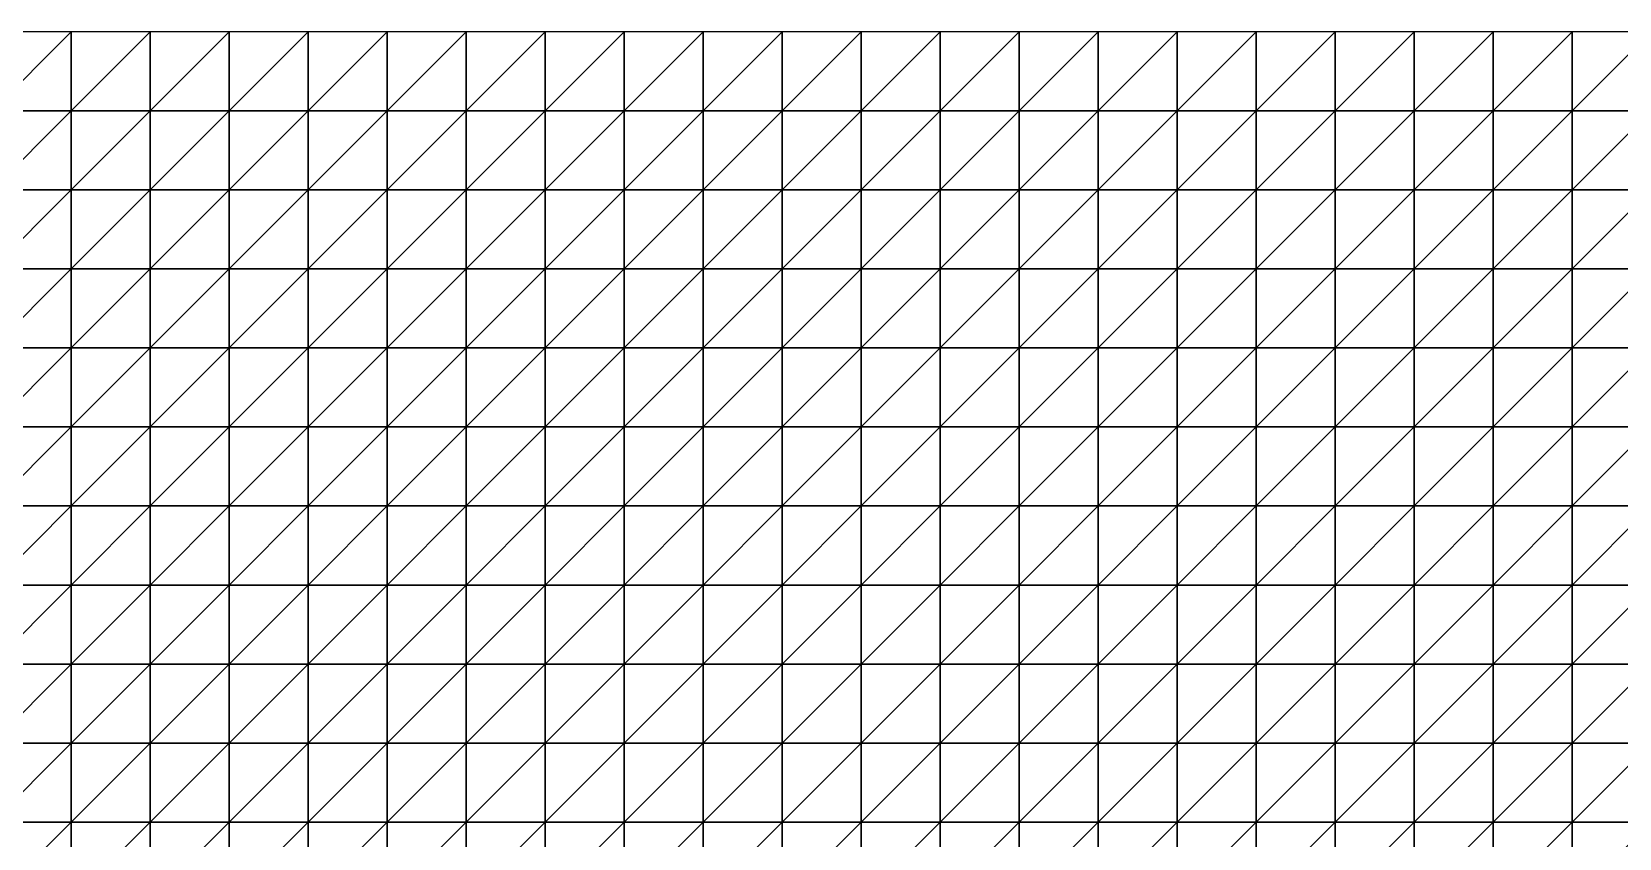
# Model space of a CAD drawing. Header units: metres. Extents: x 351000 to 353000, y 7455000 to 7457000.
# Drawn here: x 351988 to 352490, y 7456745 to 7457000 of the extents above; entities that cross this region are included whole.
import ezdxf

# ---------------------------------------------------------------- set-up
doc = ezdxf.new("R2010")
doc.units = ezdxf.units.M

msp = doc.modelspace()

# ---------------------------------------------------------------- linework, layer by layer
at = {"layer": 'BASE_OF_LEACHED_CAP_BOLC'}
for points in [[(351975, 7456975, 1189.71), (352000, 7456975, 1191.81), (352000, 7457000, 1192.3)], [(351975, 7456975, 1189.71), (352000, 7457000, 1192.3), (351975, 7457000, 1190.64)], [(352000, 7456975, 1191.81), (352025, 7456975, 1193.61), (352025, 7457000, 1193.61)], [(352000, 7456975, 1191.81), (352025, 7457000, 1193.61), (352000, 7457000, 1192.3)], [(352025, 7456975, 1193.61), (352050, 7456975, 1195.4), (352050, 7457000, 1194.85)], [(352025, 7456975, 1193.61), (352050, 7457000, 1194.85), (352025, 7457000, 1193.61)], [(352050, 7456975, 1195.4), (352075, 7456975, 1197.52), (352075, 7457000, 1196.43)], [(352050, 7456975, 1195.4), (352075, 7457000, 1196.43), (352050, 7457000, 1194.85)], [(352075, 7456975, 1197.52), (352100, 7456975, 1200.24), (352100, 7457000, 1198.73)], [(352075, 7456975, 1197.52), (352100, 7457000, 1198.73), (352075, 7457000, 1196.43)], [(352100, 7456975, 1200.24), (352125, 7456975, 1203.58), (352125, 7457000, 1201.88)], [(352100, 7456975, 1200.24), (352125, 7457000, 1201.88), (352100, 7457000, 1198.73)], [(352125, 7456975, 1203.58), (352150, 7456975, 1207.26), (352150, 7457000, 1205.69)], [(352125, 7456975, 1203.58), (352150, 7457000, 1205.69), (352125, 7457000, 1201.88)], [(352150, 7456975, 1207.26), (352175, 7456975, 1210.66), (352175, 7457000, 1209.6)], [(352150, 7456975, 1207.26), (352175, 7457000, 1209.6), (352150, 7457000, 1205.69)], [(352175, 7456975, 1210.66), (352200, 7456975, 1213.04), (352200, 7457000, 1212.82)], [(352175, 7456975, 1210.66), (352200, 7457000, 1212.82), (352175, 7457000, 1209.6)], [(352200, 7456975, 1213.04), (352225, 7456975, 1213.68), (352225, 7457000, 1214.52)], [(352200, 7456975, 1213.04), (352225, 7457000, 1214.52), (352200, 7457000, 1212.82)], [(352225, 7456975, 1213.68), (352250, 7456975, 1212.18), (352250, 7457000, 1214.09)], [(352225, 7456975, 1213.68), (352250, 7457000, 1214.09), (352225, 7457000, 1214.52)], [(352250, 7456975, 1212.18), (352275, 7456975, 1208.61), (352275, 7457000, 1211.38)], [(352250, 7456975, 1212.18), (352275, 7457000, 1211.38), (352250, 7457000, 1214.09)], [(352275, 7456975, 1208.61), (352300, 7456975, 1203.59), (352300, 7457000, 1206.78)], [(352275, 7456975, 1208.61), (352300, 7457000, 1206.78), (352275, 7457000, 1211.38)], [(352300, 7456975, 1203.59), (352325, 7456975, 1198.21), (352325, 7457000, 1201.25)], [(352300, 7456975, 1203.59), (352325, 7457000, 1201.25), (352300, 7457000, 1206.78)], [(352325, 7456975, 1198.21), (352350, 7456975, 1193.81), (352350, 7457000, 1196.1)], [(352325, 7456975, 1198.21), (352350, 7457000, 1196.1), (352325, 7457000, 1201.25)], [(352350, 7456975, 1193.81), (352375, 7456975, 1191.65), (352375, 7457000, 1192.67)], [(352350, 7456975, 1193.81), (352375, 7457000, 1192.67), (352350, 7457000, 1196.1)], [(352375, 7456975, 1191.65), (352400, 7456975, 1192.58), (352400, 7457000, 1192.04)], [(352375, 7456975, 1191.65), (352400, 7457000, 1192.04), (352375, 7457000, 1192.67)], [(352400, 7456975, 1192.58), (352425, 7456975, 1196.84), (352425, 7457000, 1194.7)], [(352400, 7456975, 1192.58), (352425, 7457000, 1194.7), (352400, 7457000, 1192.04)], [(352425, 7456975, 1196.84), (352450, 7456975, 1203.91), (352450, 7457000, 1200.43)], [(352425, 7456975, 1196.84), (352450, 7457000, 1200.43), (352425, 7457000, 1194.7)], [(352450, 7456975, 1203.91), (352475, 7456975, 1212.64), (352475, 7457000, 1208.28)], [(352450, 7456975, 1203.91), (352475, 7457000, 1208.28), (352450, 7457000, 1200.43)], [(352475, 7456975, 1212.64), (352500, 7456975, 1221.53), (352500, 7457000, 1216.86)], [(352475, 7456975, 1212.64), (352500, 7457000, 1216.86), (352475, 7457000, 1208.28)], [(351975, 7456950, 1190.96), (352000, 7456950, 1193.18), (352000, 7456975, 1191.81)], [(351975, 7456950, 1190.96), (352000, 7456975, 1191.81), (351975, 7456975, 1189.71)], [(352000, 7456950, 1193.18), (352025, 7456950, 1195.07), (352025, 7456975, 1193.61)], [(352000, 7456950, 1193.18), (352025, 7456975, 1193.61), (352000, 7456975, 1191.81)], [(352025, 7456950, 1195.07), (352050, 7456950, 1196.92), (352050, 7456975, 1195.4)], [(352025, 7456950, 1195.07), (352050, 7456975, 1195.4), (352025, 7456975, 1193.61)], [(352050, 7456950, 1196.92), (352075, 7456950, 1199.04), (352075, 7456975, 1197.52)], [(352050, 7456950, 1196.92), (352075, 7456975, 1197.52), (352050, 7456975, 1195.4)], [(352075, 7456950, 1199.04), (352100, 7456950, 1201.64), (352100, 7456975, 1200.24)], [(352075, 7456950, 1199.04), (352100, 7456975, 1200.24), (352075, 7456975, 1197.52)], [(352100, 7456950, 1201.64), (352125, 7456950, 1204.67), (352125, 7456975, 1203.58)], [(352100, 7456950, 1201.64), (352125, 7456975, 1203.58), (352100, 7456975, 1200.24)], [(352125, 7456950, 1204.67), (352150, 7456950, 1207.78), (352150, 7456975, 1207.26)], [(352125, 7456950, 1204.67), (352150, 7456975, 1207.26), (352125, 7456975, 1203.58)], [(352150, 7456950, 1207.78), (352175, 7456950, 1210.37), (352175, 7456975, 1210.66)], [(352150, 7456950, 1207.78), (352175, 7456975, 1210.66), (352150, 7456975, 1207.26)], [(352175, 7456950, 1210.37), (352200, 7456950, 1211.75), (352200, 7456975, 1213.04)], [(352175, 7456950, 1210.37), (352200, 7456975, 1213.04), (352175, 7456975, 1210.66)], [(352200, 7456950, 1211.75), (352225, 7456950, 1211.36), (352225, 7456975, 1213.68)], [(352200, 7456950, 1211.75), (352225, 7456975, 1213.68), (352200, 7456975, 1213.04)], [(352225, 7456950, 1211.36), (352250, 7456950, 1208.98), (352250, 7456975, 1212.18)], [(352225, 7456950, 1211.36), (352250, 7456975, 1212.18), (352225, 7456975, 1213.68)], [(352250, 7456950, 1208.98), (352275, 7456950, 1204.89), (352275, 7456975, 1208.61)], [(352250, 7456950, 1208.98), (352275, 7456975, 1208.61), (352250, 7456975, 1212.18)], [(352275, 7456950, 1204.89), (352300, 7456950, 1199.88), (352300, 7456975, 1203.59)], [(352275, 7456950, 1204.89), (352300, 7456975, 1203.59), (352275, 7456975, 1208.61)], [(352300, 7456950, 1199.88), (352325, 7456950, 1195.11), (352325, 7456975, 1198.21)], [(352300, 7456950, 1199.88), (352325, 7456975, 1198.21), (352300, 7456975, 1203.59)], [(352325, 7456950, 1195.11), (352350, 7456950, 1191.88), (352350, 7456975, 1193.81)], [(352325, 7456950, 1195.11), (352350, 7456975, 1193.81), (352325, 7456975, 1198.21)], [(352350, 7456950, 1191.88), (352375, 7456950, 1191.29), (352375, 7456975, 1191.65)], [(352350, 7456950, 1191.88), (352375, 7456975, 1191.65), (352350, 7456975, 1193.81)], [(352375, 7456950, 1191.29), (352400, 7456950, 1193.96), (352400, 7456975, 1192.58)], [(352375, 7456950, 1191.29), (352400, 7456975, 1192.58), (352375, 7456975, 1191.65)], [(352400, 7456950, 1193.96), (352425, 7456950, 1199.81), (352425, 7456975, 1196.84)], [(352400, 7456950, 1193.96), (352425, 7456975, 1196.84), (352400, 7456975, 1192.58)], [(352425, 7456950, 1199.81), (352450, 7456950, 1208.09), (352450, 7456975, 1203.91)], [(352425, 7456950, 1199.81), (352450, 7456975, 1203.91), (352425, 7456975, 1196.84)], [(352450, 7456950, 1208.09), (352475, 7456950, 1217.47), (352475, 7456975, 1212.64)], [(352450, 7456950, 1208.09), (352475, 7456975, 1212.64), (352450, 7456975, 1203.91)], [(352475, 7456950, 1217.47), (352500, 7456950, 1226.4), (352500, 7456975, 1221.53)], [(352475, 7456950, 1217.47), (352500, 7456975, 1221.53), (352475, 7456975, 1212.64)], [(351975, 7456925, 1194.03), (352000, 7456925, 1196.04), (352000, 7456950, 1193.18)], [(351975, 7456925, 1194.03), (352000, 7456950, 1193.18), (351975, 7456950, 1190.96)], [(352000, 7456925, 1196.04), (352025, 7456925, 1197.61), (352025, 7456950, 1195.07)], [(352000, 7456925, 1196.04), (352025, 7456950, 1195.07), (352000, 7456950, 1193.18)], [(352025, 7456925, 1197.61), (352050, 7456925, 1199.06), (352050, 7456950, 1196.92)], [(352025, 7456925, 1197.61), (352050, 7456950, 1196.92), (352025, 7456950, 1195.07)], [(352050, 7456925, 1199.06), (352075, 7456925, 1200.71), (352075, 7456950, 1199.04)], [(352050, 7456925, 1199.06), (352075, 7456950, 1199.04), (352050, 7456950, 1196.92)], [(352075, 7456925, 1200.71), (352100, 7456925, 1202.73), (352100, 7456950, 1201.64)], [(352075, 7456925, 1200.71), (352100, 7456950, 1201.64), (352075, 7456950, 1199.04)], [(352100, 7456925, 1202.73), (352125, 7456925, 1205.05), (352125, 7456950, 1204.67)], [(352100, 7456925, 1202.73), (352125, 7456950, 1204.67), (352100, 7456950, 1201.64)], [(352125, 7456925, 1205.05), (352150, 7456925, 1207.28), (352150, 7456950, 1207.78)], [(352125, 7456925, 1205.05), (352150, 7456950, 1207.78), (352125, 7456950, 1204.67)], [(352150, 7456925, 1207.28), (352175, 7456925, 1208.88), (352175, 7456950, 1210.37)], [(352150, 7456925, 1207.28), (352175, 7456950, 1210.37), (352150, 7456950, 1207.78)], [(352175, 7456925, 1208.88), (352200, 7456925, 1209.25), (352200, 7456950, 1211.75)], [(352175, 7456925, 1208.88), (352200, 7456950, 1211.75), (352175, 7456950, 1210.37)], [(352200, 7456925, 1209.25), (352225, 7456925, 1207.97), (352225, 7456950, 1211.36)], [(352200, 7456925, 1209.25), (352225, 7456950, 1211.36), (352200, 7456950, 1211.75)], [(352225, 7456925, 1207.97), (352250, 7456925, 1205.01), (352250, 7456950, 1208.98)], [(352225, 7456925, 1207.97), (352250, 7456950, 1208.98), (352225, 7456950, 1211.36)], [(352250, 7456925, 1205.01), (352275, 7456925, 1200.82), (352275, 7456950, 1204.89)], [(352250, 7456925, 1205.01), (352275, 7456950, 1204.89), (352250, 7456950, 1208.98)], [(352275, 7456925, 1200.82), (352300, 7456925, 1196.27), (352300, 7456950, 1199.88)], [(352275, 7456925, 1200.82), (352300, 7456950, 1199.88), (352275, 7456950, 1204.89)], [(352300, 7456925, 1196.27), (352325, 7456925, 1192.56), (352325, 7456950, 1195.11)], [(352300, 7456925, 1196.27), (352325, 7456950, 1195.11), (352300, 7456950, 1199.88)], [(352325, 7456925, 1192.56), (352350, 7456925, 1190.86), (352350, 7456950, 1191.88)], [(352325, 7456925, 1192.56), (352350, 7456950, 1191.88), (352325, 7456950, 1195.11)], [(352350, 7456925, 1190.86), (352375, 7456925, 1192.07), (352375, 7456950, 1191.29)], [(352350, 7456925, 1190.86), (352375, 7456950, 1191.29), (352350, 7456950, 1191.88)], [(352375, 7456925, 1192.07), (352400, 7456925, 1196.52), (352400, 7456950, 1193.96)], [(352375, 7456925, 1192.07), (352400, 7456950, 1193.96), (352375, 7456950, 1191.29)], [(352400, 7456925, 1196.52), (352425, 7456925, 1203.86), (352425, 7456950, 1199.81)], [(352400, 7456925, 1196.52), (352425, 7456950, 1199.81), (352400, 7456950, 1193.96)], [(352425, 7456925, 1203.86), (352450, 7456925, 1213.1), (352450, 7456950, 1208.09)], [(352425, 7456925, 1203.86), (352450, 7456950, 1208.09), (352425, 7456950, 1199.81)], [(352450, 7456925, 1213.1), (352475, 7456925, 1222.8), (352475, 7456950, 1217.47)], [(352450, 7456925, 1213.1), (352475, 7456950, 1217.47), (352450, 7456950, 1208.09)], [(352475, 7456925, 1222.8), (352500, 7456925, 1229.12), (352500, 7456950, 1226.4)], [(352475, 7456925, 1222.8), (352500, 7456950, 1226.4), (352475, 7456950, 1217.47)], [(351975, 7456900, 1198.34), (352000, 7456900, 1199.84), (352000, 7456925, 1196.04)], [(351975, 7456900, 1198.34), (352000, 7456925, 1196.04), (351975, 7456925, 1194.03)], [(352000, 7456900, 1199.84), (352025, 7456900, 1200.78), (352025, 7456925, 1197.61)], [(352000, 7456900, 1199.84), (352025, 7456925, 1197.61), (352000, 7456925, 1196.04)], [(352025, 7456900, 1200.78), (352050, 7456900, 1201.5), (352050, 7456925, 1199.06)], [(352025, 7456900, 1200.78), (352050, 7456925, 1199.06), (352025, 7456925, 1197.61)], [(352050, 7456900, 1201.5), (352075, 7456900, 1202.36), (352075, 7456925, 1200.71)], [(352050, 7456900, 1201.5), (352075, 7456925, 1200.71), (352050, 7456925, 1199.06)], [(352075, 7456900, 1202.36), (352100, 7456900, 1203.51), (352100, 7456925, 1202.73)], [(352075, 7456900, 1202.36), (352100, 7456925, 1202.73), (352075, 7456925, 1200.71)], [(352100, 7456900, 1203.51), (352125, 7456900, 1204.87), (352125, 7456925, 1205.05)], [(352100, 7456900, 1203.51), (352125, 7456925, 1205.05), (352100, 7456925, 1202.73)], [(352125, 7456900, 1204.87), (352150, 7456900, 1206.09), (352150, 7456925, 1207.28)], [(352125, 7456900, 1204.87), (352150, 7456925, 1207.28), (352125, 7456925, 1205.05)], [(352150, 7456900, 1206.09), (352175, 7456900, 1206.68), (352175, 7456925, 1208.88)], [(352150, 7456900, 1206.09), (352175, 7456925, 1208.88), (352150, 7456925, 1207.28)], [(352175, 7456900, 1206.68), (352200, 7456900, 1206.13), (352200, 7456925, 1209.25)], [(352175, 7456900, 1206.68), (352200, 7456925, 1209.25), (352175, 7456925, 1208.88)], [(352200, 7456900, 1206.13), (352225, 7456900, 1204.21), (352225, 7456925, 1207.97)], [(352200, 7456900, 1206.13), (352225, 7456925, 1207.97), (352200, 7456925, 1209.25)], [(352225, 7456900, 1204.21), (352250, 7456900, 1201.01), (352250, 7456925, 1205.01)], [(352225, 7456900, 1204.21), (352250, 7456925, 1205.01), (352225, 7456925, 1207.97)], [(352250, 7456900, 1201.01), (352275, 7456900, 1197.11), (352275, 7456925, 1200.82)], [(352250, 7456900, 1201.01), (352275, 7456925, 1200.82), (352250, 7456925, 1205.01)], [(352275, 7456900, 1197.11), (352300, 7456900, 1193.44), (352300, 7456925, 1196.27)], [(352275, 7456900, 1197.11), (352300, 7456925, 1196.27), (352275, 7456925, 1200.82)], [(352300, 7456900, 1193.44), (352325, 7456900, 1191.12), (352325, 7456925, 1192.56)], [(352300, 7456900, 1193.44), (352325, 7456925, 1192.56), (352300, 7456925, 1196.27)], [(352325, 7456900, 1191.12), (352350, 7456900, 1191.18), (352350, 7456925, 1190.86)], [(352325, 7456900, 1191.12), (352350, 7456925, 1190.86), (352325, 7456925, 1192.56)], [(352350, 7456900, 1191.18), (352375, 7456900, 1194.26), (352375, 7456925, 1192.07)], [(352350, 7456900, 1191.18), (352375, 7456925, 1192.07), (352350, 7456925, 1190.86)], [(352375, 7456900, 1194.26), (352400, 7456900, 1200.4), (352400, 7456925, 1196.52)], [(352375, 7456900, 1194.26), (352400, 7456925, 1196.52), (352375, 7456925, 1192.07)], [(352400, 7456900, 1200.4), (352425, 7456900, 1208.98), (352425, 7456925, 1203.86)], [(352400, 7456900, 1200.4), (352425, 7456925, 1203.86), (352400, 7456925, 1196.52)], [(352425, 7456900, 1208.98), (352450, 7456900, 1218.81), (352450, 7456925, 1213.1)], [(352425, 7456900, 1208.98), (352450, 7456925, 1213.1), (352425, 7456925, 1203.86)], [(352450, 7456900, 1218.81), (352475, 7456900, 1228.33), (352475, 7456925, 1222.8)], [(352450, 7456900, 1218.81), (352475, 7456925, 1222.8), (352450, 7456925, 1213.1)], [(352475, 7456900, 1228.33), (352500, 7456900, 1230.65), (352500, 7456925, 1229.12)], [(352475, 7456900, 1228.33), (352500, 7456925, 1229.12), (352475, 7456925, 1222.8)], [(351975, 7456875, 1203.25), (352000, 7456875, 1204.09), (352000, 7456900, 1199.84)], [(351975, 7456875, 1203.25), (352000, 7456900, 1199.84), (351975, 7456900, 1198.34)], [(352000, 7456875, 1204.09), (352025, 7456875, 1204.22), (352025, 7456900, 1200.78)], [(352000, 7456875, 1204.09), (352025, 7456900, 1200.78), (352000, 7456900, 1199.84)], [(352025, 7456875, 1204.22), (352050, 7456875, 1204.07), (352050, 7456900, 1201.5)], [(352025, 7456875, 1204.22), (352050, 7456900, 1201.5), (352025, 7456900, 1200.78)], [(352050, 7456875, 1204.07), (352075, 7456875, 1204), (352075, 7456900, 1202.36)], [(352050, 7456875, 1204.07), (352075, 7456900, 1202.36), (352050, 7456900, 1201.5)], [(352075, 7456875, 1204), (352100, 7456875, 1204.18), (352100, 7456900, 1203.51)], [(352075, 7456875, 1204), (352100, 7456900, 1203.51), (352075, 7456900, 1202.36)], [(352100, 7456875, 1204.18), (352125, 7456875, 1204.54), (352125, 7456900, 1204.87)], [(352100, 7456875, 1204.18), (352125, 7456900, 1204.87), (352100, 7456900, 1203.51)], [(352125, 7456875, 1204.54), (352150, 7456875, 1204.77), (352150, 7456900, 1206.09)], [(352125, 7456875, 1204.54), (352150, 7456900, 1206.09), (352125, 7456900, 1204.87)], [(352150, 7456875, 1204.77), (352175, 7456875, 1204.44), (352175, 7456900, 1206.68)], [(352150, 7456875, 1204.77), (352175, 7456900, 1206.68), (352150, 7456900, 1206.09)], [(352175, 7456875, 1204.44), (352200, 7456875, 1203.18), (352200, 7456900, 1206.13)], [(352175, 7456875, 1204.44), (352200, 7456900, 1206.13), (352175, 7456900, 1206.68)], [(352200, 7456875, 1203.18), (352225, 7456875, 1200.86), (352225, 7456900, 1204.21)], [(352200, 7456875, 1203.18), (352225, 7456900, 1204.21), (352200, 7456900, 1206.13)], [(352225, 7456875, 1200.86), (352250, 7456875, 1197.74), (352250, 7456900, 1201.01)], [(352225, 7456875, 1200.86), (352250, 7456900, 1201.01), (352225, 7456900, 1204.21)], [(352250, 7456875, 1197.74), (352275, 7456875, 1194.45), (352275, 7456900, 1197.11)], [(352250, 7456875, 1197.74), (352275, 7456900, 1197.11), (352250, 7456900, 1201.01)], [(352275, 7456875, 1194.45), (352300, 7456875, 1191.93), (352300, 7456900, 1193.44)], [(352275, 7456875, 1194.45), (352300, 7456900, 1193.44), (352275, 7456900, 1197.11)], [(352300, 7456875, 1191.93), (352325, 7456875, 1191.19), (352325, 7456900, 1191.12)], [(352300, 7456875, 1191.93), (352325, 7456900, 1191.12), (352300, 7456900, 1193.44)], [(352325, 7456875, 1191.19), (352350, 7456875, 1193.05), (352350, 7456900, 1191.18)], [(352325, 7456875, 1191.19), (352350, 7456900, 1191.18), (352325, 7456900, 1191.12)], [(352350, 7456875, 1193.05), (352375, 7456875, 1197.87), (352375, 7456900, 1194.26)], [(352350, 7456875, 1193.05), (352375, 7456900, 1194.26), (352350, 7456900, 1191.18)], [(352375, 7456875, 1197.87), (352400, 7456875, 1205.42), (352400, 7456900, 1200.4)], [(352375, 7456875, 1197.87), (352400, 7456900, 1200.4), (352375, 7456900, 1194.26)], [(352400, 7456875, 1205.42), (352425, 7456875, 1214.84), (352425, 7456900, 1208.98)], [(352400, 7456875, 1205.42), (352425, 7456900, 1208.98), (352400, 7456900, 1200.4)], [(352425, 7456875, 1214.84), (352450, 7456875, 1224.79), (352450, 7456900, 1218.81)], [(352425, 7456875, 1214.84), (352450, 7456900, 1218.81), (352425, 7456900, 1208.98)], [(352450, 7456875, 1224.79), (352475, 7456875, 1231.19), (352475, 7456900, 1228.33)], [(352450, 7456875, 1224.79), (352475, 7456900, 1228.33), (352450, 7456900, 1218.81)], [(352475, 7456875, 1231.19), (352500, 7456875, 1232.3), (352500, 7456900, 1230.65)], [(352475, 7456875, 1231.19), (352500, 7456900, 1230.65), (352475, 7456900, 1228.33)], [(351975, 7456850, 1208.24), (352000, 7456850, 1208.4), (352000, 7456875, 1204.09)], [(351975, 7456850, 1208.24), (352000, 7456875, 1204.09), (351975, 7456875, 1203.25)], [(352000, 7456850, 1208.4), (352025, 7456850, 1207.76), (352025, 7456875, 1204.22)], [(352000, 7456850, 1208.4), (352025, 7456875, 1204.22), (352000, 7456875, 1204.09)], [(352025, 7456850, 1207.76), (352050, 7456850, 1206.8), (352050, 7456875, 1204.07)], [(352025, 7456850, 1207.76), (352050, 7456875, 1204.07), (352025, 7456875, 1204.22)], [(352050, 7456850, 1206.8), (352075, 7456850, 1205.87), (352075, 7456875, 1204)], [(352050, 7456850, 1206.8), (352075, 7456875, 1204), (352050, 7456875, 1204.07)], [(352075, 7456850, 1205.87), (352100, 7456850, 1205.17), (352100, 7456875, 1204.18)], [(352075, 7456850, 1205.87), (352100, 7456875, 1204.18), (352075, 7456875, 1204)], [(352100, 7456850, 1205.17), (352125, 7456850, 1204.64), (352125, 7456875, 1204.54)], [(352100, 7456850, 1205.17), (352125, 7456875, 1204.54), (352100, 7456875, 1204.18)], [(352125, 7456850, 1204.64), (352150, 7456850, 1204.01), (352150, 7456875, 1204.77)], [(352125, 7456850, 1204.64), (352150, 7456875, 1204.77), (352125, 7456875, 1204.54)], [(352150, 7456850, 1204.01), (352175, 7456850, 1202.94), (352175, 7456875, 1204.44)], [(352150, 7456850, 1204.01), (352175, 7456875, 1204.44), (352150, 7456875, 1204.77)], [(352175, 7456850, 1202.94), (352200, 7456850, 1201.16), (352200, 7456875, 1203.18)], [(352175, 7456850, 1202.94), (352200, 7456875, 1203.18), (352175, 7456875, 1204.44)], [(352200, 7456850, 1201.16), (352225, 7456850, 1198.68), (352225, 7456875, 1200.86)], [(352200, 7456850, 1201.16), (352225, 7456875, 1200.86), (352200, 7456875, 1203.18)], [(352225, 7456850, 1198.68), (352250, 7456850, 1195.85), (352250, 7456875, 1197.74)], [(352225, 7456850, 1198.68), (352250, 7456875, 1197.74), (352225, 7456875, 1200.86)], [(352250, 7456850, 1195.85), (352275, 7456850, 1193.34), (352275, 7456875, 1194.45)], [(352250, 7456850, 1195.85), (352275, 7456875, 1194.45), (352250, 7456875, 1197.74)], [(352275, 7456850, 1193.34), (352300, 7456850, 1192.06), (352300, 7456875, 1191.93)], [(352275, 7456850, 1193.34), (352300, 7456875, 1191.93), (352275, 7456875, 1194.45)], [(352300, 7456850, 1192.06), (352325, 7456850, 1192.86), (352325, 7456875, 1191.19)], [(352300, 7456850, 1192.06), (352325, 7456875, 1191.19), (352300, 7456875, 1191.93)], [(352325, 7456850, 1192.86), (352350, 7456850, 1196.35), (352350, 7456875, 1193.05)], [(352325, 7456850, 1192.86), (352350, 7456875, 1193.05), (352325, 7456875, 1191.19)], [(352350, 7456850, 1196.35), (352375, 7456850, 1202.6), (352375, 7456875, 1197.87)], [(352350, 7456850, 1196.35), (352375, 7456875, 1197.87), (352350, 7456875, 1193.05)], [(352375, 7456850, 1202.6), (352400, 7456850, 1211.12), (352400, 7456875, 1205.42)], [(352375, 7456850, 1202.6), (352400, 7456875, 1205.42), (352375, 7456875, 1197.87)], [(352400, 7456850, 1211.12), (352425, 7456850, 1220.87), (352425, 7456875, 1214.84)], [(352400, 7456850, 1211.12), (352425, 7456875, 1214.84), (352400, 7456875, 1205.42)], [(352425, 7456850, 1220.87), (352450, 7456850, 1230.42), (352450, 7456875, 1224.79)], [(352425, 7456850, 1220.87), (352450, 7456875, 1224.79), (352425, 7456875, 1214.84)], [(352450, 7456850, 1230.42), (352475, 7456850, 1234.71), (352475, 7456875, 1231.19)], [(352450, 7456850, 1230.42), (352475, 7456875, 1231.19), (352450, 7456875, 1224.79)], [(352475, 7456850, 1234.71), (352500, 7456850, 1234.59), (352500, 7456875, 1232.3)], [(352475, 7456850, 1234.71), (352500, 7456875, 1232.3), (352475, 7456875, 1231.19)], [(351975, 7456825, 1212.99), (352000, 7456825, 1212.63), (352000, 7456850, 1208.4)], [(351975, 7456825, 1212.99), (352000, 7456850, 1208.4), (351975, 7456850, 1208.24)], [(352000, 7456825, 1212.63), (352025, 7456825, 1211.43), (352025, 7456850, 1207.76)], [(352000, 7456825, 1212.63), (352025, 7456850, 1207.76), (352000, 7456850, 1208.4)], [(352025, 7456825, 1211.43), (352050, 7456825, 1209.87), (352050, 7456850, 1206.8)], [(352025, 7456825, 1211.43), (352050, 7456850, 1206.8), (352025, 7456850, 1207.76)], [(352050, 7456825, 1209.87), (352075, 7456825, 1208.31), (352075, 7456850, 1205.87)], [(352050, 7456825, 1209.87), (352075, 7456850, 1205.87), (352050, 7456850, 1206.8)], [(352075, 7456825, 1208.31), (352100, 7456825, 1206.95), (352100, 7456850, 1205.17)], [(352075, 7456825, 1208.31), (352100, 7456850, 1205.17), (352075, 7456850, 1205.87)], [(352100, 7456825, 1206.95), (352125, 7456825, 1205.74), (352125, 7456850, 1204.64)], [(352100, 7456825, 1206.95), (352125, 7456850, 1204.64), (352100, 7456850, 1205.17)], [(352125, 7456825, 1205.74), (352150, 7456825, 1204.45), (352150, 7456850, 1204.01)], [(352125, 7456825, 1205.74), (352150, 7456850, 1204.01), (352125, 7456850, 1204.64)], [(352150, 7456825, 1204.45), (352175, 7456825, 1202.82), (352175, 7456850, 1202.94)], [(352150, 7456825, 1204.45), (352175, 7456850, 1202.94), (352150, 7456850, 1204.01)], [(352175, 7456825, 1202.82), (352200, 7456825, 1200.69), (352200, 7456850, 1201.16)], [(352175, 7456825, 1202.82), (352200, 7456850, 1201.16), (352175, 7456850, 1202.94)], [(352200, 7456825, 1200.69), (352225, 7456825, 1198.17), (352225, 7456850, 1198.68)], [(352200, 7456825, 1200.69), (352225, 7456850, 1198.68), (352200, 7456850, 1201.16)], [(352225, 7456825, 1198.17), (352250, 7456825, 1195.7), (352250, 7456850, 1195.85)], [(352225, 7456825, 1198.17), (352250, 7456850, 1195.85), (352225, 7456850, 1198.68)], [(352250, 7456825, 1195.7), (352275, 7456825, 1193.99), (352275, 7456850, 1193.34)], [(352250, 7456825, 1195.7), (352275, 7456850, 1193.34), (352250, 7456850, 1195.85)], [(352275, 7456825, 1193.99), (352300, 7456825, 1193.83), (352300, 7456850, 1192.06)], [(352275, 7456825, 1193.99), (352300, 7456850, 1192.06), (352275, 7456850, 1193.34)], [(352300, 7456825, 1193.83), (352325, 7456825, 1195.94), (352325, 7456850, 1192.86)], [(352300, 7456825, 1193.83), (352325, 7456850, 1192.86), (352300, 7456850, 1192.06)], [(352325, 7456825, 1195.94), (352350, 7456825, 1200.69), (352350, 7456850, 1196.35)], [(352325, 7456825, 1195.94), (352350, 7456850, 1196.35), (352325, 7456850, 1192.86)], [(352350, 7456825, 1200.69), (352375, 7456825, 1207.9), (352375, 7456850, 1202.6)], [(352350, 7456825, 1200.69), (352375, 7456850, 1202.6), (352350, 7456850, 1196.35)], [(352375, 7456825, 1207.9), (352400, 7456825, 1216.85), (352400, 7456850, 1211.12)], [(352375, 7456825, 1207.9), (352400, 7456850, 1211.12), (352375, 7456850, 1202.6)], [(352400, 7456825, 1216.85), (352425, 7456825, 1226.36), (352425, 7456850, 1220.87)], [(352400, 7456825, 1216.85), (352425, 7456850, 1220.87), (352400, 7456850, 1211.12)], [(352425, 7456825, 1226.36), (352450, 7456825, 1234.99), (352450, 7456850, 1230.42)], [(352425, 7456825, 1226.36), (352450, 7456850, 1230.42), (352425, 7456850, 1220.87)], [(352450, 7456825, 1234.99), (352475, 7456825, 1238.7), (352475, 7456850, 1234.71)], [(352450, 7456825, 1234.99), (352475, 7456850, 1234.71), (352450, 7456850, 1230.42)], [(352475, 7456825, 1238.7), (352500, 7456825, 1237.61), (352500, 7456850, 1234.59)], [(352475, 7456825, 1238.7), (352500, 7456850, 1234.59), (352475, 7456850, 1234.71)], [(351975, 7456800, 1217.43), (352000, 7456800, 1216.83), (352000, 7456825, 1212.63)], [(351975, 7456800, 1217.43), (352000, 7456825, 1212.63), (351975, 7456825, 1212.99)], [(352000, 7456800, 1216.83), (352025, 7456800, 1215.39), (352025, 7456825, 1211.43)], [(352000, 7456800, 1216.83), (352025, 7456825, 1211.43), (352000, 7456825, 1212.63)], [(352025, 7456800, 1215.39), (352050, 7456800, 1213.56), (352050, 7456825, 1209.87)], [(352025, 7456800, 1215.39), (352050, 7456825, 1209.87), (352025, 7456825, 1211.43)], [(352050, 7456800, 1213.56), (352075, 7456800, 1211.69), (352075, 7456825, 1208.31)], [(352050, 7456800, 1213.56), (352075, 7456825, 1208.31), (352050, 7456825, 1209.87)], [(352075, 7456800, 1211.69), (352100, 7456800, 1209.94), (352100, 7456825, 1206.95)], [(352075, 7456800, 1211.69), (352100, 7456825, 1206.95), (352075, 7456825, 1208.31)], [(352100, 7456800, 1209.94), (352125, 7456800, 1208.28), (352125, 7456825, 1205.74)], [(352100, 7456800, 1209.94), (352125, 7456825, 1205.74), (352100, 7456825, 1206.95)], [(352125, 7456800, 1208.28), (352150, 7456800, 1206.52), (352150, 7456825, 1204.45)], [(352125, 7456800, 1208.28), (352150, 7456825, 1204.45), (352125, 7456825, 1205.74)], [(352150, 7456800, 1206.52), (352175, 7456800, 1204.46), (352175, 7456825, 1202.82)], [(352150, 7456800, 1206.52), (352175, 7456825, 1202.82), (352150, 7456825, 1204.45)], [(352175, 7456800, 1204.46), (352200, 7456800, 1202.05), (352200, 7456825, 1200.69)], [(352175, 7456800, 1204.46), (352200, 7456825, 1200.69), (352175, 7456825, 1202.82)], [(352200, 7456800, 1202.05), (352225, 7456800, 1199.52), (352225, 7456825, 1198.17)], [(352200, 7456800, 1202.05), (352225, 7456825, 1198.17), (352200, 7456825, 1200.69)], [(352225, 7456800, 1199.52), (352250, 7456800, 1197.35), (352250, 7456825, 1195.7)], [(352225, 7456800, 1199.52), (352250, 7456825, 1195.7), (352225, 7456825, 1198.17)], [(352250, 7456800, 1197.35), (352275, 7456800, 1196.24), (352275, 7456825, 1193.99)], [(352250, 7456800, 1197.35), (352275, 7456825, 1193.99), (352250, 7456825, 1195.7)], [(352275, 7456800, 1196.24), (352300, 7456800, 1196.94), (352300, 7456825, 1193.83)], [(352275, 7456800, 1196.24), (352300, 7456825, 1193.83), (352275, 7456825, 1193.99)], [(352300, 7456800, 1196.94), (352325, 7456800, 1199.97), (352325, 7456825, 1195.94)], [(352300, 7456800, 1196.94), (352325, 7456825, 1195.94), (352300, 7456825, 1193.83)], [(352325, 7456800, 1199.97), (352350, 7456800, 1205.47), (352350, 7456825, 1200.69)], [(352325, 7456800, 1199.97), (352350, 7456825, 1200.69), (352325, 7456825, 1195.94)], [(352350, 7456800, 1205.47), (352375, 7456800, 1213.08), (352375, 7456825, 1207.9)], [(352350, 7456800, 1205.47), (352375, 7456825, 1207.9), (352350, 7456825, 1200.69)], [(352375, 7456800, 1213.08), (352400, 7456800, 1221.88), (352400, 7456825, 1216.85)], [(352375, 7456800, 1213.08), (352400, 7456825, 1216.85), (352375, 7456825, 1207.9)], [(352400, 7456800, 1221.88), (352425, 7456800, 1230.61), (352425, 7456825, 1226.36)], [(352400, 7456800, 1221.88), (352425, 7456825, 1226.36), (352400, 7456825, 1216.85)], [(352425, 7456800, 1230.61), (352450, 7456800, 1237.88), (352450, 7456825, 1234.99)], [(352425, 7456800, 1230.61), (352450, 7456825, 1234.99), (352425, 7456825, 1226.36)], [(352450, 7456800, 1237.88), (352475, 7456800, 1242.44), (352475, 7456825, 1238.7)], [(352450, 7456800, 1237.88), (352475, 7456825, 1238.7), (352450, 7456825, 1234.99)], [(352475, 7456800, 1242.44), (352500, 7456800, 1240.83), (352500, 7456825, 1237.61)], [(352475, 7456800, 1242.44), (352500, 7456825, 1237.61), (352475, 7456825, 1238.7)], [(351975, 7456775, 1220.79), (352000, 7456775, 1221.2), (352000, 7456800, 1216.83)], [(351975, 7456775, 1220.79), (352000, 7456800, 1216.83), (351975, 7456800, 1217.43)], [(352000, 7456775, 1221.2), (352025, 7456775, 1219.86), (352025, 7456800, 1215.39)], [(352000, 7456775, 1221.2), (352025, 7456800, 1215.39), (352000, 7456800, 1216.83)], [(352025, 7456775, 1219.86), (352050, 7456775, 1218.1), (352050, 7456800, 1213.56)], [(352025, 7456775, 1219.86), (352050, 7456800, 1213.56), (352025, 7456800, 1215.39)], [(352050, 7456775, 1218.1), (352075, 7456775, 1216.22), (352075, 7456800, 1211.69)], [(352050, 7456775, 1218.1), (352075, 7456800, 1211.69), (352050, 7456800, 1213.56)], [(352075, 7456775, 1216.22), (352100, 7456775, 1214.34), (352100, 7456800, 1209.94)], [(352075, 7456775, 1216.22), (352100, 7456800, 1209.94), (352075, 7456800, 1211.69)], [(352100, 7456775, 1214.34), (352125, 7456775, 1212.42), (352125, 7456800, 1208.28)], [(352100, 7456775, 1214.34), (352125, 7456800, 1208.28), (352100, 7456800, 1209.94)], [(352125, 7456775, 1212.42), (352150, 7456775, 1210.32), (352150, 7456800, 1206.52)], [(352125, 7456775, 1212.42), (352150, 7456800, 1206.52), (352125, 7456800, 1208.28)], [(352150, 7456775, 1210.32), (352175, 7456775, 1207.89), (352175, 7456800, 1204.46)], [(352150, 7456775, 1210.32), (352175, 7456800, 1204.46), (352150, 7456800, 1206.52)], [(352175, 7456775, 1207.89), (352200, 7456775, 1205.19), (352200, 7456800, 1202.05)], [(352175, 7456775, 1207.89), (352200, 7456800, 1202.05), (352175, 7456800, 1204.46)], [(352200, 7456775, 1205.19), (352225, 7456775, 1202.53), (352225, 7456800, 1199.52)], [(352200, 7456775, 1205.19), (352225, 7456800, 1199.52), (352200, 7456800, 1202.05)], [(352225, 7456775, 1202.53), (352250, 7456775, 1200.47), (352250, 7456800, 1197.35)], [(352225, 7456775, 1202.53), (352250, 7456800, 1197.35), (352225, 7456800, 1199.52)], [(352250, 7456775, 1200.47), (352275, 7456775, 1199.7), (352275, 7456800, 1196.24)], [(352250, 7456775, 1200.47), (352275, 7456800, 1196.24), (352250, 7456800, 1197.35)], [(352275, 7456775, 1199.7), (352300, 7456775, 1200.85), (352300, 7456800, 1196.94)], [(352275, 7456775, 1199.7), (352300, 7456800, 1196.94), (352275, 7456800, 1196.24)], [(352300, 7456775, 1200.85), (352325, 7456775, 1204.32), (352325, 7456800, 1199.97)], [(352300, 7456775, 1200.85), (352325, 7456800, 1199.97), (352300, 7456800, 1196.94)], [(352325, 7456775, 1204.32), (352350, 7456775, 1210.05), (352350, 7456800, 1205.47)], [(352325, 7456775, 1204.32), (352350, 7456800, 1205.47), (352325, 7456800, 1199.97)], [(352350, 7456775, 1210.05), (352375, 7456775, 1217.48), (352375, 7456800, 1213.08)], [(352350, 7456775, 1210.05), (352375, 7456800, 1213.08), (352350, 7456800, 1205.47)], [(352375, 7456775, 1217.48), (352400, 7456775, 1225.6), (352400, 7456800, 1221.88)], [(352375, 7456775, 1217.48), (352400, 7456800, 1221.88), (352375, 7456800, 1213.08)], [(352400, 7456775, 1225.6), (352425, 7456775, 1233.1), (352425, 7456800, 1230.61)], [(352400, 7456775, 1225.6), (352425, 7456800, 1230.61), (352400, 7456800, 1221.88)], [(352425, 7456775, 1233.1), (352450, 7456775, 1238.7), (352450, 7456800, 1237.88)], [(352425, 7456775, 1233.1), (352450, 7456800, 1237.88), (352425, 7456800, 1230.61)], [(352450, 7456775, 1238.7), (352475, 7456775, 1241.41), (352475, 7456800, 1242.44)], [(352450, 7456775, 1238.7), (352475, 7456800, 1242.44), (352450, 7456800, 1237.88)], [(352475, 7456775, 1241.41), (352500, 7456775, 1240.8), (352500, 7456800, 1240.83)], [(352475, 7456775, 1241.41), (352500, 7456800, 1240.83), (352475, 7456800, 1242.44)], [(351975, 7456750, 1224.26), (352000, 7456750, 1225.9), (352000, 7456775, 1221.2)], [(351975, 7456750, 1224.26), (352000, 7456775, 1221.2), (351975, 7456775, 1220.79)], [(352000, 7456750, 1225.9), (352025, 7456750, 1224.95), (352025, 7456775, 1219.86)], [(352000, 7456750, 1225.9), (352025, 7456775, 1219.86), (352000, 7456775, 1221.2)], [(352025, 7456750, 1224.95), (352050, 7456750, 1223.53), (352050, 7456775, 1218.1)], [(352025, 7456750, 1224.95), (352050, 7456775, 1218.1), (352025, 7456775, 1219.86)], [(352050, 7456750, 1223.53), (352075, 7456750, 1221.86), (352075, 7456775, 1216.22)], [(352050, 7456750, 1223.53), (352075, 7456775, 1216.22), (352050, 7456775, 1218.1)], [(352075, 7456750, 1221.86), (352100, 7456750, 1220.02), (352100, 7456775, 1214.34)], [(352075, 7456750, 1221.86), (352100, 7456775, 1214.34), (352075, 7456775, 1216.22)], [(352100, 7456750, 1220.02), (352125, 7456750, 1217.96), (352125, 7456775, 1212.42)], [(352100, 7456750, 1220.02), (352125, 7456775, 1212.42), (352100, 7456775, 1214.34)], [(352125, 7456750, 1217.96), (352150, 7456750, 1215.56), (352150, 7456775, 1210.32)], [(352125, 7456750, 1217.96), (352150, 7456775, 1210.32), (352125, 7456775, 1212.42)], [(352150, 7456750, 1215.56), (352175, 7456750, 1212.75), (352175, 7456775, 1207.89)], [(352150, 7456750, 1215.56), (352175, 7456775, 1207.89), (352150, 7456775, 1210.32)], [(352175, 7456750, 1212.75), (352200, 7456750, 1209.67), (352200, 7456775, 1205.19)], [(352175, 7456750, 1212.75), (352200, 7456775, 1205.19), (352175, 7456775, 1207.89)], [(352200, 7456750, 1209.67), (352225, 7456750, 1206.73), (352225, 7456775, 1202.53)], [(352200, 7456750, 1209.67), (352225, 7456775, 1202.53), (352200, 7456775, 1205.19)], [(352225, 7456750, 1206.73), (352250, 7456750, 1204.53), (352250, 7456775, 1200.47)], [(352225, 7456750, 1206.73), (352250, 7456775, 1200.47), (352225, 7456775, 1202.53)], [(352250, 7456750, 1204.53), (352275, 7456750, 1203.76), (352275, 7456775, 1199.7)], [(352250, 7456750, 1204.53), (352275, 7456775, 1199.7), (352250, 7456775, 1200.47)], [(352275, 7456750, 1203.76), (352300, 7456750, 1204.97), (352300, 7456775, 1200.85)], [(352275, 7456750, 1203.76), (352300, 7456775, 1200.85), (352275, 7456775, 1199.7)], [(352300, 7456750, 1204.97), (352325, 7456750, 1208.4), (352325, 7456775, 1204.32)], [(352300, 7456750, 1204.97), (352325, 7456775, 1204.32), (352300, 7456775, 1200.85)], [(352325, 7456750, 1208.4), (352350, 7456750, 1213.84), (352350, 7456775, 1210.05)], [(352325, 7456750, 1208.4), (352350, 7456775, 1210.05), (352325, 7456775, 1204.32)], [(352350, 7456750, 1213.84), (352375, 7456750, 1220.61), (352375, 7456775, 1217.48)], [(352350, 7456750, 1213.84), (352375, 7456775, 1217.48), (352350, 7456775, 1210.05)], [(352375, 7456750, 1220.61), (352400, 7456750, 1227.61), (352400, 7456775, 1225.6)], [(352375, 7456750, 1220.61), (352400, 7456775, 1225.6), (352375, 7456775, 1217.48)], [(352400, 7456750, 1227.61), (352425, 7456750, 1233.59), (352425, 7456775, 1233.1)], [(352400, 7456750, 1227.61), (352425, 7456775, 1233.1), (352400, 7456775, 1225.6)], [(352425, 7456750, 1233.59), (352450, 7456750, 1237.38), (352450, 7456775, 1238.7)], [(352425, 7456750, 1233.59), (352450, 7456775, 1238.7), (352425, 7456775, 1233.1)], [(352450, 7456750, 1237.38), (352475, 7456750, 1238.23), (352475, 7456775, 1241.41)], [(352450, 7456750, 1237.38), (352475, 7456775, 1241.41), (352450, 7456775, 1238.7)], [(352475, 7456750, 1238.23), (352500, 7456750, 1235.95), (352500, 7456775, 1240.8)], [(352475, 7456750, 1238.23), (352500, 7456775, 1240.8), (352475, 7456775, 1241.41)], [(351975, 7456725, 1228.28), (352000, 7456725, 1230.98), (352000, 7456750, 1225.9)], [(351975, 7456725, 1228.28), (352000, 7456750, 1225.9), (351975, 7456750, 1224.26)], [(352000, 7456725, 1230.98), (352025, 7456725, 1230.59), (352025, 7456750, 1224.95)], [(352000, 7456725, 1230.98), (352025, 7456750, 1224.95), (352000, 7456750, 1225.9)], [(352025, 7456725, 1230.59), (352050, 7456725, 1229.64), (352050, 7456750, 1223.53)], [(352025, 7456725, 1230.59), (352050, 7456750, 1223.53), (352025, 7456750, 1224.95)], [(352050, 7456725, 1229.64), (352075, 7456725, 1228.27), (352075, 7456750, 1221.86)], [(352050, 7456725, 1229.64), (352075, 7456750, 1221.86), (352050, 7456750, 1223.53)], [(352075, 7456725, 1228.27), (352100, 7456725, 1226.54), (352100, 7456750, 1220.02)], [(352075, 7456725, 1228.27), (352100, 7456750, 1220.02), (352075, 7456750, 1221.86)], [(352100, 7456725, 1226.54), (352125, 7456725, 1224.38), (352125, 7456750, 1217.96)], [(352100, 7456725, 1226.54), (352125, 7456750, 1217.96), (352100, 7456750, 1220.02)], [(352125, 7456725, 1224.38), (352150, 7456725, 1221.66), (352150, 7456750, 1215.56)], [(352125, 7456725, 1224.38), (352150, 7456750, 1215.56), (352125, 7456750, 1217.96)], [(352150, 7456725, 1221.66), (352175, 7456725, 1218.39), (352175, 7456750, 1212.75)], [(352150, 7456725, 1221.66), (352175, 7456750, 1212.75), (352150, 7456750, 1215.56)], [(352175, 7456725, 1218.39), (352200, 7456725, 1214.82), (352200, 7456750, 1209.67)], [(352175, 7456725, 1218.39), (352200, 7456750, 1209.67), (352175, 7456750, 1212.75)], [(352200, 7456725, 1214.82), (352225, 7456725, 1211.43), (352225, 7456750, 1206.73)], [(352200, 7456725, 1214.82), (352225, 7456750, 1206.73), (352200, 7456750, 1209.67)], [(352225, 7456725, 1211.43), (352250, 7456725, 1208.87), (352250, 7456750, 1204.53)], [(352225, 7456725, 1211.43), (352250, 7456750, 1204.53), (352225, 7456750, 1206.73)], [(352250, 7456725, 1208.87), (352275, 7456725, 1207.81), (352275, 7456750, 1203.76)], [(352250, 7456725, 1208.87), (352275, 7456750, 1203.76), (352250, 7456750, 1204.53)], [(352275, 7456725, 1207.81), (352300, 7456725, 1208.72), (352300, 7456750, 1204.97)], [(352275, 7456725, 1207.81), (352300, 7456750, 1204.97), (352275, 7456750, 1203.76)], [(352300, 7456725, 1208.72), (352325, 7456725, 1211.73), (352325, 7456750, 1208.4)], [(352300, 7456725, 1208.72), (352325, 7456750, 1208.4), (352300, 7456750, 1204.97)], [(352325, 7456725, 1211.73), (352350, 7456725, 1216.5), (352350, 7456750, 1213.84)], [(352325, 7456725, 1211.73), (352350, 7456750, 1213.84), (352325, 7456750, 1208.4)], [(352350, 7456725, 1216.5), (352375, 7456725, 1222.25), (352375, 7456750, 1220.61)], [(352350, 7456725, 1216.5), (352375, 7456750, 1220.61), (352350, 7456750, 1213.84)], [(352375, 7456725, 1222.25), (352400, 7456725, 1227.87), (352400, 7456750, 1227.61)], [(352375, 7456725, 1222.25), (352400, 7456750, 1227.61), (352375, 7456750, 1220.61)], [(352400, 7456725, 1227.87), (352425, 7456725, 1232.19), (352425, 7456750, 1233.59)], [(352400, 7456725, 1227.87), (352425, 7456750, 1233.59), (352400, 7456750, 1227.61)], [(352425, 7456725, 1232.19), (352450, 7456725, 1234.21), (352450, 7456750, 1237.38)], [(352425, 7456725, 1232.19), (352450, 7456750, 1237.38), (352425, 7456750, 1233.59)], [(352450, 7456725, 1234.21), (352475, 7456725, 1233.39), (352475, 7456750, 1238.23)], [(352450, 7456725, 1234.21), (352475, 7456750, 1238.23), (352450, 7456750, 1237.38)], [(352475, 7456725, 1233.39), (352500, 7456725, 1229.81), (352500, 7456750, 1235.95)], [(352475, 7456725, 1233.39), (352500, 7456750, 1235.95), (352475, 7456750, 1238.23)]]:
    msp.add_3dface(points, dxfattribs=at)

doc.saveas('drawing.dxf')
